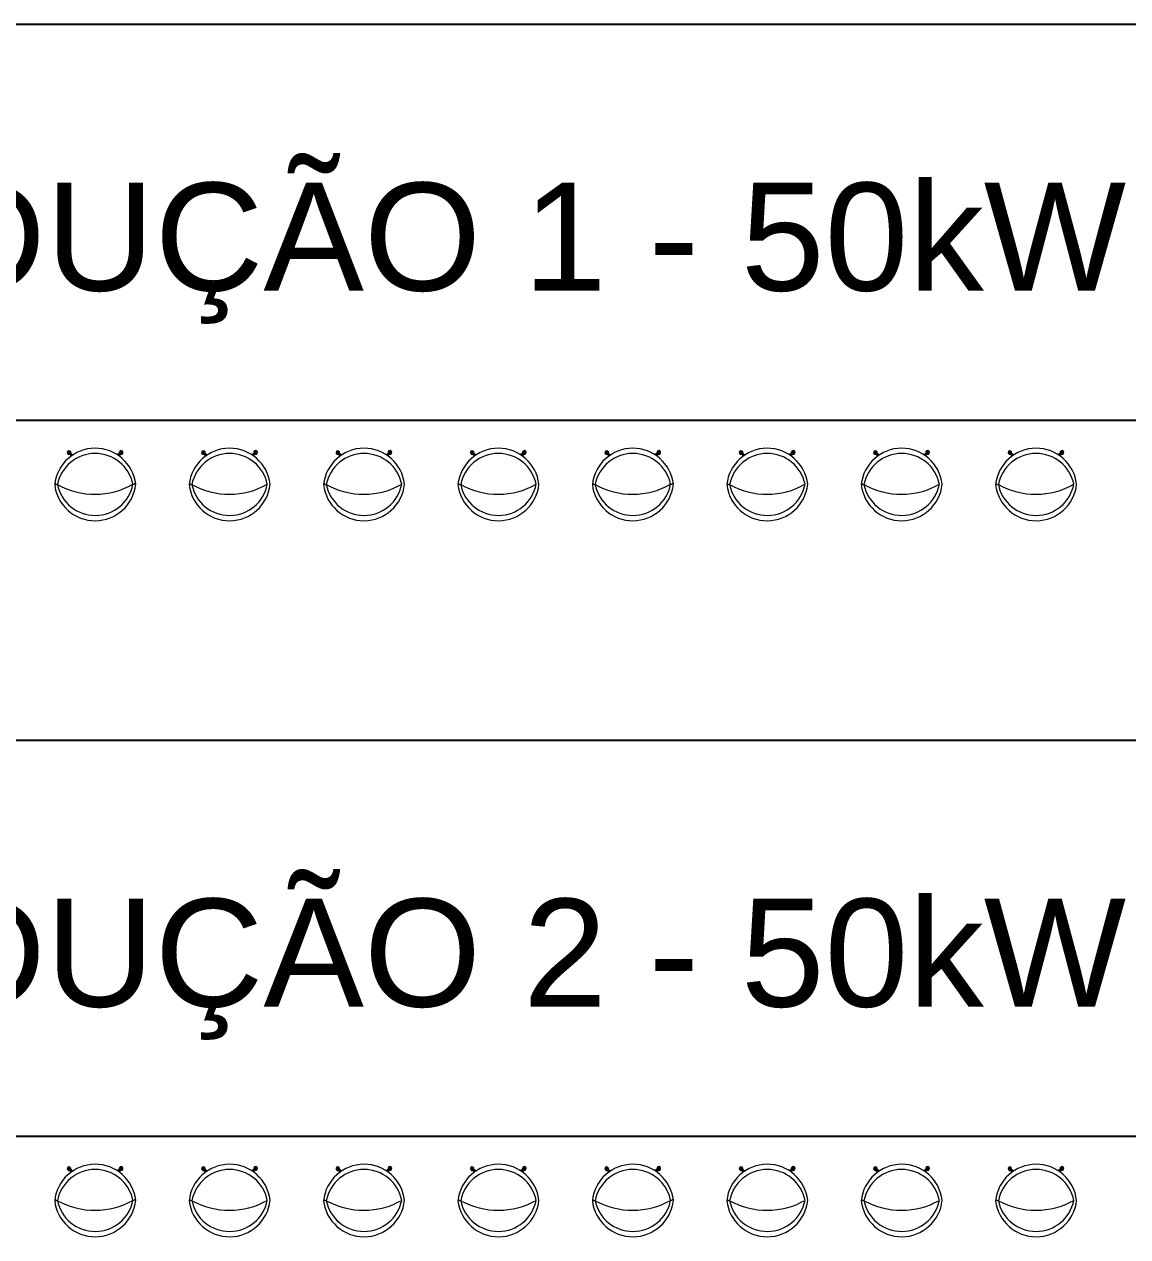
# Model space of a CAD drawing. Header units: metres. Extents: x 257 to 767, y -173 to 1.
# Drawn here: x 326.74 to 331.92, y -105.89 to -100.21 of the extents above; entities that cross this region are included whole.
import ezdxf

# ---------------------------------------------------------------- set-up
doc = ezdxf.new("R2010")
doc.units = ezdxf.units.M
doc.header["$LTSCALE"] = 10
doc.linetypes.add('HIDDEN2', pattern=[4.7625, 3.175, -1.5875])
doc.layers.get('0').update_dxf_attribs({"color": 254})
doc.layers.add('ELETEXTO LUMINÁRIAS', color=254, linetype='Continuous')
doc.layers.add('estofado', color=7, linetype='Continuous', lineweight=25)
doc.styles.add('ARIAL', font='')
doc.styles.get('ARIAL').set_extended_font_data('Arial')

msp = doc.modelspace()

# ---------------------------------------------------------------- hatches: boundary and pattern name
at = {"layer": 'estofado', "linetype": 'ByBlock', "lineweight": 5, "ltscale": 0.2}
h = msp.add_hatch(color=254, dxfattribs=at)
h.dxf.hatch_style = 1
h.set_gradient(color1=(193, 199, 200), one_color=1, tint=1, name='SPHERICAL')
h.paths.add_polyline_path([(326.9507, -102.2142, 0.86376), (326.9467, -102.2182), (326.9518, -102.2246, -4.344732), (326.9571, -102.2193)])
h = msp.add_hatch(color=254, dxfattribs=at)
h.dxf.hatch_style = 1
h.set_gradient(color1=(193, 199, 200), one_color=1, tint=1, name='SPHERICAL')
h.paths.add_polyline_path([(326.9507, -102.2142, 0.86376), (326.9467, -102.2182), (326.9518, -102.2246, -4.344732), (326.9571, -102.2193)])
h = msp.add_hatch(color=254, dxfattribs=at)
h.dxf.hatch_style = 1
h.set_gradient(color1=(193, 199, 200), one_color=1, tint=1)
h.paths.add_polyline_path([(326.9588, -102.2332, -0.013586), (326.9673, -102.2273), (326.9507, -102.2142, 0.86376), (326.9467, -102.2182)])
h = msp.add_hatch(color=254, dxfattribs=at)
h.dxf.hatch_style = 1
h.set_gradient(color1=(193, 199, 200), one_color=1, tint=1)
h.paths.add_polyline_path([(326.9588, -102.2332, -0.013586), (326.9673, -102.2273), (326.9507, -102.2142, 0.86376), (326.9467, -102.2182)])
h = msp.add_hatch(color=254, dxfattribs=at)
h.dxf.hatch_style = 1
h.set_gradient(color1=(193, 199, 200), one_color=1, tint=1)
h.paths.add_polyline_path([(327.1755, -102.2264, -0.013586), (327.1841, -102.2323), (327.196, -102.2171, 0.86376), (327.192, -102.2132)])
h = msp.add_hatch(color=254, dxfattribs=at)
h.dxf.hatch_style = 1
h.set_gradient(color1=(193, 199, 200), one_color=1, tint=1)
h.paths.add_polyline_path([(327.1755, -102.2264, -0.013586), (327.1841, -102.2323), (327.196, -102.2171, 0.86376), (327.192, -102.2132)])
h = msp.add_hatch(color=254, dxfattribs=at)
h.dxf.hatch_style = 1
h.set_gradient(color1=(193, 199, 200), one_color=1, tint=1, name='SPHERICAL')
h.paths.add_polyline_path([(327.1857, -102.2183), (327.192, -102.2132, -0.86376), (327.196, -102.2171), (327.191, -102.2235, 4.344732)])
h = msp.add_hatch(color=254, dxfattribs=at)
h.dxf.hatch_style = 1
h.set_gradient(color1=(193, 199, 200), one_color=1, tint=1, name='SPHERICAL')
h.paths.add_polyline_path([(327.1857, -102.2183), (327.192, -102.2132, -0.86376), (327.196, -102.2171), (327.191, -102.2235, 4.344732)])
h = msp.add_hatch(color=254, dxfattribs=at)
h.dxf.hatch_style = 1
h.set_gradient(color1=(193, 199, 200), one_color=1, tint=1, name='SPHERICAL')
h.paths.add_polyline_path([(327.5814, -102.2142, 0.86376), (327.5774, -102.2182), (327.5825, -102.2246, -4.344732), (327.5878, -102.2193)])
h = msp.add_hatch(color=254, dxfattribs=at)
h.dxf.hatch_style = 1
h.set_gradient(color1=(193, 199, 200), one_color=1, tint=1)
h.paths.add_polyline_path([(327.5894, -102.2332, -0.013586), (327.598, -102.2273), (327.5814, -102.2142, 0.86376), (327.5774, -102.2182)])
h = msp.add_hatch(color=254, dxfattribs=at)
h.dxf.hatch_style = 1
h.set_gradient(color1=(193, 199, 200), one_color=1, tint=1)
h.paths.add_polyline_path([(327.8062, -102.2264, -0.013586), (327.8148, -102.2323), (327.8267, -102.2171, 0.86376), (327.8227, -102.2132)])
h = msp.add_hatch(color=254, dxfattribs=at)
h.dxf.hatch_style = 1
h.set_gradient(color1=(193, 199, 200), one_color=1, tint=1, name='SPHERICAL')
h.paths.add_polyline_path([(327.8163, -102.2183), (327.8227, -102.2132, -0.86376), (327.8267, -102.2171), (327.8217, -102.2235, 4.344732)])
h = msp.add_hatch(color=254, dxfattribs=at)
h.dxf.hatch_style = 1
h.set_gradient(color1=(193, 199, 200), one_color=1, tint=1, name='SPHERICAL')
h.paths.add_polyline_path([(328.212, -102.2142, 0.86376), (328.2081, -102.2182), (328.2132, -102.2246, -4.344732), (328.2185, -102.2193)])
h = msp.add_hatch(color=254, dxfattribs=at)
h.dxf.hatch_style = 1
h.set_gradient(color1=(193, 199, 200), one_color=1, tint=1)
h.paths.add_polyline_path([(328.2201, -102.2332, -0.013586), (328.2287, -102.2273), (328.212, -102.2142, 0.86376), (328.2081, -102.2182)])
h = msp.add_hatch(color=254, dxfattribs=at)
h.dxf.hatch_style = 1
h.set_gradient(color1=(193, 199, 200), one_color=1, tint=1)
h.paths.add_polyline_path([(328.4369, -102.2264, -0.013586), (328.4455, -102.2323), (328.4574, -102.2171, 0.86376), (328.4534, -102.2132)])
h = msp.add_hatch(color=254, dxfattribs=at)
h.dxf.hatch_style = 1
h.set_gradient(color1=(193, 199, 200), one_color=1, tint=1, name='SPHERICAL')
h.paths.add_polyline_path([(328.447, -102.2183), (328.4534, -102.2132, -0.86376), (328.4574, -102.2171), (328.4523, -102.2235, 4.344732)])
h = msp.add_hatch(color=254, dxfattribs=at)
h.dxf.hatch_style = 1
h.set_gradient(color1=(193, 199, 200), one_color=1, tint=1, name='SPHERICAL')
h.paths.add_polyline_path([(328.8427, -102.2142, 0.86376), (328.8388, -102.2182), (328.8439, -102.2246, -4.344732), (328.8491, -102.2193)])
h = msp.add_hatch(color=254, dxfattribs=at)
h.dxf.hatch_style = 1
h.set_gradient(color1=(193, 199, 200), one_color=1, tint=1)
h.paths.add_polyline_path([(328.8508, -102.2332, -0.013586), (328.8593, -102.2273), (328.8427, -102.2142, 0.86376), (328.8388, -102.2182)])
h = msp.add_hatch(color=254, dxfattribs=at)
h.dxf.hatch_style = 1
h.set_gradient(color1=(193, 199, 200), one_color=1, tint=1)
h.paths.add_polyline_path([(329.0676, -102.2264, -0.013586), (329.0762, -102.2323), (329.0881, -102.2171, 0.86376), (329.0841, -102.2132)])
h = msp.add_hatch(color=254, dxfattribs=at)
h.dxf.hatch_style = 1
h.set_gradient(color1=(193, 199, 200), one_color=1, tint=1, name='SPHERICAL')
h.paths.add_polyline_path([(329.0777, -102.2183), (329.0841, -102.2132, -0.86376), (329.0881, -102.2171), (329.083, -102.2235, 4.344732)])
h = msp.add_hatch(color=254, dxfattribs=at)
h.dxf.hatch_style = 1
h.set_gradient(color1=(193, 199, 200), one_color=1, tint=1, name='SPHERICAL')
h.paths.add_polyline_path([(329.4734, -102.2142, 0.86376), (329.4694, -102.2182), (329.4746, -102.2246, -4.344732), (329.4798, -102.2193)])
h = msp.add_hatch(color=254, dxfattribs=at)
h.dxf.hatch_style = 1
h.set_gradient(color1=(193, 199, 200), one_color=1, tint=1)
h.paths.add_polyline_path([(329.4815, -102.2332, -0.013586), (329.49, -102.2273), (329.4734, -102.2142, 0.86376), (329.4694, -102.2182)])
h = msp.add_hatch(color=254, dxfattribs=at)
h.dxf.hatch_style = 1
h.set_gradient(color1=(193, 199, 200), one_color=1, tint=1)
h.paths.add_polyline_path([(329.6983, -102.2264, -0.013586), (329.7068, -102.2323), (329.7188, -102.2171, 0.86376), (329.7148, -102.2132)])
h = msp.add_hatch(color=254, dxfattribs=at)
h.dxf.hatch_style = 1
h.set_gradient(color1=(193, 199, 200), one_color=1, tint=1, name='SPHERICAL')
h.paths.add_polyline_path([(329.7084, -102.2183), (329.7148, -102.2132, -0.86376), (329.7188, -102.2171), (329.7137, -102.2235, 4.344732)])
h = msp.add_hatch(color=254, dxfattribs=at)
h.dxf.hatch_style = 1
h.set_gradient(color1=(193, 199, 200), one_color=1, tint=1, name='SPHERICAL')
h.paths.add_polyline_path([(330.1041, -102.2142, 0.86376), (330.1001, -102.2182), (330.1052, -102.2246, -4.344732), (330.1105, -102.2193)])
h = msp.add_hatch(color=254, dxfattribs=at)
h.dxf.hatch_style = 1
h.set_gradient(color1=(193, 199, 200), one_color=1, tint=1)
h.paths.add_polyline_path([(330.1122, -102.2332, -0.013586), (330.1207, -102.2273), (330.1041, -102.2142, 0.86376), (330.1001, -102.2182)])
h = msp.add_hatch(color=254, dxfattribs=at)
h.dxf.hatch_style = 1
h.set_gradient(color1=(193, 199, 200), one_color=1, tint=1)
h.paths.add_polyline_path([(330.3289, -102.2264, -0.013586), (330.3375, -102.2323), (330.3494, -102.2171, 0.86376), (330.3454, -102.2132)])
h = msp.add_hatch(color=254, dxfattribs=at)
h.dxf.hatch_style = 1
h.set_gradient(color1=(193, 199, 200), one_color=1, tint=1, name='SPHERICAL')
h.paths.add_polyline_path([(330.3391, -102.2183), (330.3454, -102.2132, -0.86376), (330.3494, -102.2171), (330.3444, -102.2235, 4.344732)])
h = msp.add_hatch(color=254, dxfattribs=at)
h.dxf.hatch_style = 1
h.set_gradient(color1=(193, 199, 200), one_color=1, tint=1, name='SPHERICAL')
h.paths.add_polyline_path([(330.7348, -102.2142, 0.86376), (330.7308, -102.2182), (330.7359, -102.2246, -4.344732), (330.7412, -102.2193)])
h = msp.add_hatch(color=254, dxfattribs=at)
h.dxf.hatch_style = 1
h.set_gradient(color1=(193, 199, 200), one_color=1, tint=1)
h.paths.add_polyline_path([(330.7429, -102.2332, -0.013586), (330.7514, -102.2273), (330.7348, -102.2142, 0.86376), (330.7308, -102.2182)])
h = msp.add_hatch(color=254, dxfattribs=at)
h.dxf.hatch_style = 1
h.set_gradient(color1=(193, 199, 200), one_color=1, tint=1)
h.paths.add_polyline_path([(330.9596, -102.2264, -0.013586), (330.9682, -102.2323), (330.9801, -102.2171, 0.86376), (330.9761, -102.2132)])
h = msp.add_hatch(color=254, dxfattribs=at)
h.dxf.hatch_style = 1
h.set_gradient(color1=(193, 199, 200), one_color=1, tint=1, name='SPHERICAL')
h.paths.add_polyline_path([(330.9698, -102.2183), (330.9761, -102.2132, -0.86376), (330.9801, -102.2171), (330.9751, -102.2235, 4.344732)])
h = msp.add_hatch(color=254, dxfattribs=at)
h.dxf.hatch_style = 1
h.set_gradient(color1=(193, 199, 200), one_color=1, tint=1, name='SPHERICAL')
h.paths.add_polyline_path([(331.3655, -102.2142, 0.86376), (331.3615, -102.2182), (331.3666, -102.2246, -4.344732), (331.3719, -102.2193)])
h = msp.add_hatch(color=254, dxfattribs=at)
h.dxf.hatch_style = 1
h.set_gradient(color1=(193, 199, 200), one_color=1, tint=1)
h.paths.add_polyline_path([(331.3735, -102.2332, -0.013586), (331.3821, -102.2273), (331.3655, -102.2142, 0.86376), (331.3615, -102.2182)])
h = msp.add_hatch(color=254, dxfattribs=at)
h.dxf.hatch_style = 1
h.set_gradient(color1=(193, 199, 200), one_color=1, tint=1)
h.paths.add_polyline_path([(331.5903, -102.2264, -0.013586), (331.5989, -102.2323), (331.6108, -102.2171, 0.86376), (331.6068, -102.2132)])
h = msp.add_hatch(color=254, dxfattribs=at)
h.dxf.hatch_style = 1
h.set_gradient(color1=(193, 199, 200), one_color=1, tint=1, name='SPHERICAL')
h.paths.add_polyline_path([(331.6004, -102.2183), (331.6068, -102.2132, -0.86376), (331.6108, -102.2171), (331.6058, -102.2235, 4.344732)])
h = msp.add_hatch(color=254, dxfattribs=at)
h.dxf.hatch_style = 1
h.set_gradient(color1=(193, 199, 200), one_color=1, tint=1, name='SPHERICAL')
h.paths.add_polyline_path([(326.9507, -105.5724, 0.86376), (326.9467, -105.5764), (326.9518, -105.5828, -4.344732), (326.9571, -105.5775)])
h = msp.add_hatch(color=254, dxfattribs=at)
h.dxf.hatch_style = 1
h.set_gradient(color1=(193, 199, 200), one_color=1, tint=1, name='SPHERICAL')
h.paths.add_polyline_path([(326.9507, -105.5724, 0.86376), (326.9467, -105.5764), (326.9518, -105.5828, -4.344732), (326.9571, -105.5775)])
h = msp.add_hatch(color=254, dxfattribs=at)
h.dxf.hatch_style = 1
h.set_gradient(color1=(193, 199, 200), one_color=1, tint=1)
h.paths.add_polyline_path([(326.9588, -105.5914, -0.013586), (326.9673, -105.5855), (326.9507, -105.5724, 0.86376), (326.9467, -105.5764)])
h = msp.add_hatch(color=254, dxfattribs=at)
h.dxf.hatch_style = 1
h.set_gradient(color1=(193, 199, 200), one_color=1, tint=1)
h.paths.add_polyline_path([(326.9588, -105.5914, -0.013586), (326.9673, -105.5855), (326.9507, -105.5724, 0.86376), (326.9467, -105.5764)])
h = msp.add_hatch(color=254, dxfattribs=at)
h.dxf.hatch_style = 1
h.set_gradient(color1=(193, 199, 200), one_color=1, tint=1)
h.paths.add_polyline_path([(327.1755, -105.5846, -0.013586), (327.1841, -105.5905), (327.196, -105.5753, 0.86376), (327.192, -105.5714)])
h = msp.add_hatch(color=254, dxfattribs=at)
h.dxf.hatch_style = 1
h.set_gradient(color1=(193, 199, 200), one_color=1, tint=1)
h.paths.add_polyline_path([(327.1755, -105.5846, -0.013586), (327.1841, -105.5905), (327.196, -105.5753, 0.86376), (327.192, -105.5714)])
h = msp.add_hatch(color=254, dxfattribs=at)
h.dxf.hatch_style = 1
h.set_gradient(color1=(193, 199, 200), one_color=1, tint=1, name='SPHERICAL')
h.paths.add_polyline_path([(327.1857, -105.5765), (327.192, -105.5714, -0.86376), (327.196, -105.5753), (327.191, -105.5817, 4.344732)])
h = msp.add_hatch(color=254, dxfattribs=at)
h.dxf.hatch_style = 1
h.set_gradient(color1=(193, 199, 200), one_color=1, tint=1, name='SPHERICAL')
h.paths.add_polyline_path([(327.1857, -105.5765), (327.192, -105.5714, -0.86376), (327.196, -105.5753), (327.191, -105.5817, 4.344732)])
h = msp.add_hatch(color=254, dxfattribs=at)
h.dxf.hatch_style = 1
h.set_gradient(color1=(193, 199, 200), one_color=1, tint=1, name='SPHERICAL')
h.paths.add_polyline_path([(327.5814, -105.5724, 0.86376), (327.5774, -105.5764), (327.5825, -105.5828, -4.344732), (327.5878, -105.5775)])
h = msp.add_hatch(color=254, dxfattribs=at)
h.dxf.hatch_style = 1
h.set_gradient(color1=(193, 199, 200), one_color=1, tint=1)
h.paths.add_polyline_path([(327.5894, -105.5914, -0.013586), (327.598, -105.5855), (327.5814, -105.5724, 0.86376), (327.5774, -105.5764)])
h = msp.add_hatch(color=254, dxfattribs=at)
h.dxf.hatch_style = 1
h.set_gradient(color1=(193, 199, 200), one_color=1, tint=1)
h.paths.add_polyline_path([(327.8062, -105.5846, -0.013586), (327.8148, -105.5905), (327.8267, -105.5753, 0.86376), (327.8227, -105.5714)])
h = msp.add_hatch(color=254, dxfattribs=at)
h.dxf.hatch_style = 1
h.set_gradient(color1=(193, 199, 200), one_color=1, tint=1, name='SPHERICAL')
h.paths.add_polyline_path([(327.8163, -105.5765), (327.8227, -105.5714, -0.86376), (327.8267, -105.5753), (327.8217, -105.5817, 4.344732)])
h = msp.add_hatch(color=254, dxfattribs=at)
h.dxf.hatch_style = 1
h.set_gradient(color1=(193, 199, 200), one_color=1, tint=1, name='SPHERICAL')
h.paths.add_polyline_path([(328.212, -105.5724, 0.86376), (328.2081, -105.5764), (328.2132, -105.5828, -4.344732), (328.2185, -105.5775)])
h = msp.add_hatch(color=254, dxfattribs=at)
h.dxf.hatch_style = 1
h.set_gradient(color1=(193, 199, 200), one_color=1, tint=1)
h.paths.add_polyline_path([(328.2201, -105.5914, -0.013586), (328.2287, -105.5855), (328.212, -105.5724, 0.86376), (328.2081, -105.5764)])
h = msp.add_hatch(color=254, dxfattribs=at)
h.dxf.hatch_style = 1
h.set_gradient(color1=(193, 199, 200), one_color=1, tint=1)
h.paths.add_polyline_path([(328.4369, -105.5846, -0.013586), (328.4455, -105.5905), (328.4574, -105.5753, 0.86376), (328.4534, -105.5714)])
h = msp.add_hatch(color=254, dxfattribs=at)
h.dxf.hatch_style = 1
h.set_gradient(color1=(193, 199, 200), one_color=1, tint=1, name='SPHERICAL')
h.paths.add_polyline_path([(328.447, -105.5765), (328.4534, -105.5714, -0.86376), (328.4574, -105.5753), (328.4523, -105.5817, 4.344732)])
h = msp.add_hatch(color=254, dxfattribs=at)
h.dxf.hatch_style = 1
h.set_gradient(color1=(193, 199, 200), one_color=1, tint=1, name='SPHERICAL')
h.paths.add_polyline_path([(328.8427, -105.5724, 0.86376), (328.8388, -105.5764), (328.8439, -105.5828, -4.344732), (328.8491, -105.5775)])
h = msp.add_hatch(color=254, dxfattribs=at)
h.dxf.hatch_style = 1
h.set_gradient(color1=(193, 199, 200), one_color=1, tint=1)
h.paths.add_polyline_path([(328.8508, -105.5914, -0.013586), (328.8593, -105.5855), (328.8427, -105.5724, 0.86376), (328.8388, -105.5764)])
h = msp.add_hatch(color=254, dxfattribs=at)
h.dxf.hatch_style = 1
h.set_gradient(color1=(193, 199, 200), one_color=1, tint=1)
h.paths.add_polyline_path([(329.0676, -105.5846, -0.013586), (329.0762, -105.5905), (329.0881, -105.5753, 0.86376), (329.0841, -105.5714)])
h = msp.add_hatch(color=254, dxfattribs=at)
h.dxf.hatch_style = 1
h.set_gradient(color1=(193, 199, 200), one_color=1, tint=1, name='SPHERICAL')
h.paths.add_polyline_path([(329.0777, -105.5765), (329.0841, -105.5714, -0.86376), (329.0881, -105.5753), (329.083, -105.5817, 4.344732)])
h = msp.add_hatch(color=254, dxfattribs=at)
h.dxf.hatch_style = 1
h.set_gradient(color1=(193, 199, 200), one_color=1, tint=1, name='SPHERICAL')
h.paths.add_polyline_path([(329.4734, -105.5724, 0.86376), (329.4694, -105.5764), (329.4746, -105.5828, -4.344732), (329.4798, -105.5775)])
h = msp.add_hatch(color=254, dxfattribs=at)
h.dxf.hatch_style = 1
h.set_gradient(color1=(193, 199, 200), one_color=1, tint=1)
h.paths.add_polyline_path([(329.4815, -105.5914, -0.013586), (329.49, -105.5855), (329.4734, -105.5724, 0.86376), (329.4694, -105.5764)])
h = msp.add_hatch(color=254, dxfattribs=at)
h.dxf.hatch_style = 1
h.set_gradient(color1=(193, 199, 200), one_color=1, tint=1)
h.paths.add_polyline_path([(329.6983, -105.5846, -0.013586), (329.7068, -105.5905), (329.7188, -105.5753, 0.86376), (329.7148, -105.5714)])
h = msp.add_hatch(color=254, dxfattribs=at)
h.dxf.hatch_style = 1
h.set_gradient(color1=(193, 199, 200), one_color=1, tint=1, name='SPHERICAL')
h.paths.add_polyline_path([(329.7084, -105.5765), (329.7148, -105.5714, -0.86376), (329.7188, -105.5753), (329.7137, -105.5817, 4.344732)])
h = msp.add_hatch(color=254, dxfattribs=at)
h.dxf.hatch_style = 1
h.set_gradient(color1=(193, 199, 200), one_color=1, tint=1, name='SPHERICAL')
h.paths.add_polyline_path([(330.1041, -105.5724, 0.86376), (330.1001, -105.5764), (330.1052, -105.5828, -4.344732), (330.1105, -105.5775)])
h = msp.add_hatch(color=254, dxfattribs=at)
h.dxf.hatch_style = 1
h.set_gradient(color1=(193, 199, 200), one_color=1, tint=1)
h.paths.add_polyline_path([(330.1122, -105.5914, -0.013586), (330.1207, -105.5855), (330.1041, -105.5724, 0.86376), (330.1001, -105.5764)])
h = msp.add_hatch(color=254, dxfattribs=at)
h.dxf.hatch_style = 1
h.set_gradient(color1=(193, 199, 200), one_color=1, tint=1)
h.paths.add_polyline_path([(330.3289, -105.5846, -0.013586), (330.3375, -105.5905), (330.3494, -105.5753, 0.86376), (330.3454, -105.5714)])
h = msp.add_hatch(color=254, dxfattribs=at)
h.dxf.hatch_style = 1
h.set_gradient(color1=(193, 199, 200), one_color=1, tint=1, name='SPHERICAL')
h.paths.add_polyline_path([(330.3391, -105.5765), (330.3454, -105.5714, -0.86376), (330.3494, -105.5753), (330.3444, -105.5817, 4.344732)])
h = msp.add_hatch(color=254, dxfattribs=at)
h.dxf.hatch_style = 1
h.set_gradient(color1=(193, 199, 200), one_color=1, tint=1, name='SPHERICAL')
h.paths.add_polyline_path([(330.7348, -105.5724, 0.86376), (330.7308, -105.5764), (330.7359, -105.5828, -4.344732), (330.7412, -105.5775)])
h = msp.add_hatch(color=254, dxfattribs=at)
h.dxf.hatch_style = 1
h.set_gradient(color1=(193, 199, 200), one_color=1, tint=1)
h.paths.add_polyline_path([(330.7429, -105.5914, -0.013586), (330.7514, -105.5855), (330.7348, -105.5724, 0.86376), (330.7308, -105.5764)])
h = msp.add_hatch(color=254, dxfattribs=at)
h.dxf.hatch_style = 1
h.set_gradient(color1=(193, 199, 200), one_color=1, tint=1)
h.paths.add_polyline_path([(330.9596, -105.5846, -0.013586), (330.9682, -105.5905), (330.9801, -105.5753, 0.86376), (330.9761, -105.5714)])
h = msp.add_hatch(color=254, dxfattribs=at)
h.dxf.hatch_style = 1
h.set_gradient(color1=(193, 199, 200), one_color=1, tint=1, name='SPHERICAL')
h.paths.add_polyline_path([(330.9698, -105.5765), (330.9761, -105.5714, -0.86376), (330.9801, -105.5753), (330.9751, -105.5817, 4.344732)])
h = msp.add_hatch(color=254, dxfattribs=at)
h.dxf.hatch_style = 1
h.set_gradient(color1=(193, 199, 200), one_color=1, tint=1, name='SPHERICAL')
h.paths.add_polyline_path([(331.3655, -105.5724, 0.86376), (331.3615, -105.5764), (331.3666, -105.5828, -4.344732), (331.3719, -105.5775)])
h = msp.add_hatch(color=254, dxfattribs=at)
h.dxf.hatch_style = 1
h.set_gradient(color1=(193, 199, 200), one_color=1, tint=1)
h.paths.add_polyline_path([(331.3735, -105.5914, -0.013586), (331.3821, -105.5855), (331.3655, -105.5724, 0.86376), (331.3615, -105.5764)])
h = msp.add_hatch(color=254, dxfattribs=at)
h.dxf.hatch_style = 1
h.set_gradient(color1=(193, 199, 200), one_color=1, tint=1)
h.paths.add_polyline_path([(331.5903, -105.5846, -0.013586), (331.5989, -105.5905), (331.6108, -105.5753, 0.86376), (331.6068, -105.5714)])
h = msp.add_hatch(color=254, dxfattribs=at)
h.dxf.hatch_style = 1
h.set_gradient(color1=(193, 199, 200), one_color=1, tint=1, name='SPHERICAL')
h.paths.add_polyline_path([(331.6004, -105.5765), (331.6068, -105.5714, -0.86376), (331.6108, -105.5753), (331.6058, -105.5817, 4.344732)])

# ---------------------------------------------------------------- linework, layer by layer
at = {"color": 254}
for points in [[(321.1387, -100.2074), (337.0866, -100.2074), (337.0866, -102.0656), (321.1387, -102.0656)], [(321.1387, -103.5656), (337.0866, -103.5656), (337.0866, -105.4238), (321.1387, -105.4238)]]:
    msp.add_lwpolyline(points, close=True, dxfattribs=at)
at = {"layer": 'estofado', "color": 254, "linetype": 'ByBlock', "lineweight": 5, "ltscale": 0.2}
for p, q in [((326.9467, -102.2182), (326.9588, -102.2332)), ((326.9467, -102.2182), (326.9588, -102.2332)), ((326.9507, -102.2142), (326.9673, -102.2273)), ((326.9507, -102.2142), (326.9673, -102.2273)), ((327.192, -102.2132), (327.1755, -102.2264)), ((327.192, -102.2132), (327.1755, -102.2264)), ((327.196, -102.2171), (327.1841, -102.2323)), ((327.196, -102.2171), (327.1841, -102.2323)), ((327.5774, -102.2182), (327.5894, -102.2332)), ((327.5814, -102.2142), (327.598, -102.2273)), ((327.8227, -102.2132), (327.8062, -102.2264)), ((327.8267, -102.2171), (327.8148, -102.2323)), ((328.2081, -102.2182), (328.2201, -102.2332)), ((328.212, -102.2142), (328.2287, -102.2273)), ((328.4534, -102.2132), (328.4369, -102.2264)), ((328.4574, -102.2171), (328.4455, -102.2323)), ((328.8388, -102.2182), (328.8508, -102.2332)), ((328.8427, -102.2142), (328.8593, -102.2273)), ((329.0841, -102.2132), (329.0676, -102.2264)), ((329.0881, -102.2171), (329.0762, -102.2323)), ((329.4694, -102.2182), (329.4815, -102.2332)), ((329.4734, -102.2142), (329.49, -102.2273)), ((329.7148, -102.2132), (329.6983, -102.2264)), ((329.7188, -102.2171), (329.7068, -102.2323)), ((330.1001, -102.2182), (330.1122, -102.2332)), ((330.1041, -102.2142), (330.1207, -102.2273)), ((330.3454, -102.2132), (330.3289, -102.2264)), ((330.3494, -102.2171), (330.3375, -102.2323)), ((330.7308, -102.2182), (330.7429, -102.2332)), ((330.7348, -102.2142), (330.7514, -102.2273)), ((330.9761, -102.2132), (330.9596, -102.2264)), ((330.9801, -102.2171), (330.9682, -102.2323)), ((331.3615, -102.2182), (331.3735, -102.2332)), ((331.3655, -102.2142), (331.3821, -102.2273)), ((331.6068, -102.2132), (331.5903, -102.2264)), ((331.6108, -102.2171), (331.5989, -102.2323)), ((326.9467, -105.5764), (326.9588, -105.5914)), ((326.9467, -105.5764), (326.9588, -105.5914)), ((326.9507, -105.5724), (326.9673, -105.5855)), ((326.9507, -105.5724), (326.9673, -105.5855)), ((327.192, -105.5714), (327.1755, -105.5846)), ((327.192, -105.5714), (327.1755, -105.5846)), ((327.196, -105.5753), (327.1841, -105.5905)), ((327.196, -105.5753), (327.1841, -105.5905)), ((327.5774, -105.5764), (327.5894, -105.5914)), ((327.5814, -105.5724), (327.598, -105.5855)), ((327.8227, -105.5714), (327.8062, -105.5846)), ((327.8267, -105.5753), (327.8148, -105.5905)), ((328.2081, -105.5764), (328.2201, -105.5914)), ((328.212, -105.5724), (328.2287, -105.5855)), ((328.4534, -105.5714), (328.4369, -105.5846)), ((328.4574, -105.5753), (328.4455, -105.5905)), ((328.8388, -105.5764), (328.8508, -105.5914)), ((328.8427, -105.5724), (328.8593, -105.5855)), ((329.0841, -105.5714), (329.0676, -105.5846)), ((329.0881, -105.5753), (329.0762, -105.5905)), ((329.4694, -105.5764), (329.4815, -105.5914)), ((329.4734, -105.5724), (329.49, -105.5855)), ((329.7148, -105.5714), (329.6983, -105.5846)), ((329.7188, -105.5753), (329.7068, -105.5905)), ((330.1001, -105.5764), (330.1122, -105.5914)), ((330.1041, -105.5724), (330.1207, -105.5855)), ((330.3454, -105.5714), (330.3289, -105.5846)), ((330.3494, -105.5753), (330.3375, -105.5905)), ((330.7308, -105.5764), (330.7429, -105.5914)), ((330.7348, -105.5724), (330.7514, -105.5855)), ((330.9761, -105.5714), (330.9596, -105.5846)), ((330.9801, -105.5753), (330.9682, -105.5905)), ((331.3615, -105.5764), (331.3735, -105.5914)), ((331.3655, -105.5724), (331.3821, -105.5855)), ((331.6068, -105.5714), (331.5903, -105.5846)), ((331.6108, -105.5753), (331.5989, -105.5905))]:
    msp.add_line(p, q, dxfattribs=at)
at = {"layer": 'estofado', "color": 254, "lineweight": 13}
for centre, start, end in [((327.0721, -102.3872), 6.6064, 173.8871), ((327.0721, -102.3872), 6.6064, 173.8871), ((327.7028, -102.3872), 6.6064, 173.8871), ((328.3335, -102.3872), 6.6064, 173.8871), ((328.9641, -102.3872), 6.6064, 173.8871), ((329.5948, -102.3872), 6.6064, 173.8871), ((330.2255, -102.3872), 6.6064, 173.8871), ((330.8562, -102.3872), 6.6064, 173.8871), ((331.4869, -102.3872), 6.6064, 173.8871), ((327.0719, -102.3448), 186.6064, 353.8871), ((327.0719, -102.3448), 186.6064, 353.8871), ((327.7026, -102.3448), 186.6064, 353.8871), ((328.3333, -102.3448), 186.6064, 353.8871), ((328.964, -102.3448), 186.6064, 353.8871), ((329.5947, -102.3448), 186.6064, 353.8871), ((330.2253, -102.3448), 186.6064, 353.8871), ((330.856, -102.3448), 186.6064, 353.8871), ((331.4867, -102.3448), 186.6064, 353.8871), ((327.0721, -105.7454), 6.6064, 173.8871), ((327.0721, -105.7454), 6.6064, 173.8871), ((327.7028, -105.7454), 6.6064, 173.8871), ((328.3335, -105.7454), 6.6064, 173.8871), ((328.9641, -105.7454), 6.6064, 173.8871), ((329.5948, -105.7454), 6.6064, 173.8871), ((330.2255, -105.7454), 6.6064, 173.8871), ((330.8562, -105.7454), 6.6064, 173.8871), ((331.4869, -105.7454), 6.6064, 173.8871), ((327.0719, -105.703), 186.6064, 353.8871), ((327.0719, -105.703), 186.6064, 353.8871), ((327.7026, -105.703), 186.6064, 353.8871), ((328.3333, -105.703), 186.6064, 353.8871), ((328.964, -105.703), 186.6064, 353.8871), ((329.5947, -105.703), 186.6064, 353.8871), ((330.2253, -105.703), 186.6064, 353.8871), ((330.856, -105.703), 186.6064, 353.8871), ((331.4867, -105.703), 186.6064, 353.8871)]:
    msp.add_arc(centre, 0.1912, start, end, dxfattribs=at)
at = {"layer": 'estofado', "color": 254, "linetype": 'HIDDEN2', "lineweight": 5, "ltscale": 0.2}
for centre, radius, start, end in [((327.0722, -102.4008), 0.1804, 11.3676, 169.1259), ((327.0722, -102.4008), 0.1804, 11.3676, 169.1259), ((327.7028, -102.4008), 0.1804, 11.3676, 169.1259), ((328.3335, -102.4008), 0.1804, 11.3676, 169.1259), ((328.9642, -102.4008), 0.1804, 11.3676, 169.1259), ((329.5949, -102.4008), 0.1804, 11.3676, 169.1259), ((330.2256, -102.4008), 0.1804, 11.3676, 169.1259), ((330.8563, -102.4008), 0.1804, 11.3676, 169.1259), ((331.4869, -102.4008), 0.1804, 11.3676, 169.1259), ((326.8961, -102.3516), 0.0152, 210.3093, 266.1238), ((326.8961, -102.3516), 0.0152, 210.3093, 266.1238), ((327.2478, -102.3501), 0.0152, 274.3697, 330.1843), ((327.5267, -102.3516), 0.0152, 210.3093, 266.1238), ((328.1574, -102.3516), 0.0152, 210.3093, 266.1238), ((328.7881, -102.3516), 0.0152, 210.3093, 266.1238), ((329.4188, -102.3516), 0.0152, 210.3093, 266.1238), ((329.7706, -102.3501), 0.0152, 274.3697, 330.1843), ((330.0495, -102.3516), 0.0152, 210.3093, 266.1238), ((330.6802, -102.3516), 0.0152, 210.3093, 266.1238), ((331.3108, -102.3516), 0.0152, 210.3093, 266.1238), ((327.0706, -102.0483), 0.3637, 241.1298, 299.3637), ((327.0719, -102.3307), 0.1805, 191.5256, 348.9679), ((327.0706, -102.0483), 0.3637, 241.1298, 299.3637), ((327.0719, -102.3307), 0.1805, 191.5256, 348.9679), ((327.7013, -102.0483), 0.3637, 241.1298, 299.3637), ((327.7025, -102.3307), 0.1805, 191.5256, 348.9679), ((328.332, -102.0483), 0.3637, 241.1298, 299.3637), ((328.3332, -102.3307), 0.1805, 191.5256, 348.9679), ((328.9627, -102.0483), 0.3637, 241.1298, 299.3637), ((328.9639, -102.3307), 0.1805, 191.5256, 348.9679), ((329.5934, -102.0483), 0.3637, 241.1298, 299.3637), ((329.5946, -102.3307), 0.1805, 191.5256, 348.9679), ((330.2241, -102.0483), 0.3637, 241.1298, 299.3637), ((330.2253, -102.3307), 0.1805, 191.5256, 348.9679), ((330.8547, -102.0483), 0.3637, 241.1298, 299.3637), ((330.856, -102.3307), 0.1805, 191.5256, 348.9679), ((331.4854, -102.0483), 0.3637, 241.1298, 299.3637), ((331.4866, -102.3307), 0.1805, 191.5256, 348.9679), ((327.0722, -105.759), 0.1804, 11.3676, 169.1259), ((327.0722, -105.759), 0.1804, 11.3676, 169.1259), ((327.7028, -105.759), 0.1804, 11.3676, 169.1259), ((328.3335, -105.759), 0.1804, 11.3676, 169.1259), ((328.9642, -105.759), 0.1804, 11.3676, 169.1259), ((329.5949, -105.759), 0.1804, 11.3676, 169.1259), ((330.2256, -105.759), 0.1804, 11.3676, 169.1259), ((330.8563, -105.759), 0.1804, 11.3676, 169.1259), ((331.4869, -105.759), 0.1804, 11.3676, 169.1259), ((327.2478, -105.7083), 0.0152, 274.3697, 330.1843), ((329.7706, -105.7083), 0.0152, 274.3697, 330.1843), ((326.8961, -105.7098), 0.0152, 210.3093, 266.1238), ((326.8961, -105.7098), 0.0152, 210.3093, 266.1238), ((327.0706, -105.4065), 0.3637, 241.1298, 299.3637), ((327.0719, -105.6889), 0.1805, 191.5256, 348.9679), ((327.0706, -105.4065), 0.3637, 241.1298, 299.3637), ((327.0719, -105.6889), 0.1805, 191.5256, 348.9679), ((327.5267, -105.7098), 0.0152, 210.3093, 266.1238), ((327.7013, -105.4065), 0.3637, 241.1298, 299.3637), ((327.7025, -105.6889), 0.1805, 191.5256, 348.9679), ((328.1574, -105.7098), 0.0152, 210.3093, 266.1238), ((328.332, -105.4065), 0.3637, 241.1298, 299.3637), ((328.3332, -105.6889), 0.1805, 191.5256, 348.9679), ((328.7881, -105.7098), 0.0152, 210.3093, 266.1238), ((328.9627, -105.4065), 0.3637, 241.1298, 299.3637), ((328.9639, -105.6889), 0.1805, 191.5256, 348.9679), ((329.4188, -105.7098), 0.0152, 210.3093, 266.1238), ((329.5934, -105.4065), 0.3637, 241.1298, 299.3637), ((329.5946, -105.6889), 0.1805, 191.5256, 348.9679), ((330.0495, -105.7098), 0.0152, 210.3093, 266.1238), ((330.2241, -105.4065), 0.3637, 241.1298, 299.3637), ((330.2253, -105.6889), 0.1805, 191.5256, 348.9679), ((330.6802, -105.7098), 0.0152, 210.3093, 266.1238), ((330.8547, -105.4065), 0.3637, 241.1298, 299.3637), ((330.856, -105.6889), 0.1805, 191.5256, 348.9679), ((331.3108, -105.7098), 0.0152, 210.3093, 266.1238), ((331.4854, -105.4065), 0.3637, 241.1298, 299.3637), ((331.4866, -105.6889), 0.1805, 191.5256, 348.9679)]:
    msp.add_arc(centre, radius, start, end, dxfattribs=at)
at = {"layer": 'estofado', "color": 254, "linetype": 'ByBlock', "lineweight": 5, "ltscale": 0.2}
for centre, radius, start, end in [((326.949, -102.2165), 0.00855, 341.1701, 289.3234), ((326.949, -102.2165), 0.00855, 341.1701, 289.3234), ((326.949, -102.2165), 0.00284, 53.6085, 216.8851), ((326.949, -102.2165), 0.00284, 53.6085, 216.8851), ((327.1937, -102.2154), 0.00855, 251.1701, 199.3234), ((327.1937, -102.2154), 0.00855, 251.1701, 199.3234), ((327.1937, -102.2154), 0.00284, 323.6085, 126.8851), ((327.1937, -102.2154), 0.00284, 323.6085, 126.8851), ((327.5797, -102.2165), 0.00855, 341.1701, 289.3234), ((327.5797, -102.2165), 0.00284, 53.6085, 216.8851), ((327.8244, -102.2154), 0.00855, 251.1701, 199.3234), ((327.8244, -102.2154), 0.00284, 323.6085, 126.8851), ((328.2104, -102.2165), 0.00855, 341.1701, 289.3234), ((328.2104, -102.2165), 0.00284, 53.6085, 216.8851), ((328.4551, -102.2154), 0.00855, 251.1701, 199.3234), ((328.4551, -102.2154), 0.00284, 323.6085, 126.8851), ((328.841, -102.2165), 0.00855, 341.1701, 289.3234), ((328.841, -102.2165), 0.00284, 53.6085, 216.8851), ((329.0858, -102.2154), 0.00855, 251.1701, 199.3234), ((329.0858, -102.2154), 0.00284, 323.6085, 126.8851), ((329.4717, -102.2165), 0.00855, 341.1701, 289.3234), ((329.4717, -102.2165), 0.00284, 53.6085, 216.8851), ((329.7165, -102.2154), 0.00855, 251.1701, 199.3234), ((329.7165, -102.2154), 0.00284, 323.6085, 126.8851), ((330.1024, -102.2165), 0.00855, 341.1701, 289.3234), ((330.1024, -102.2165), 0.00284, 53.6085, 216.8851), ((330.3472, -102.2154), 0.00855, 251.1701, 199.3234), ((330.3472, -102.2154), 0.00284, 323.6085, 126.8851), ((330.7331, -102.2165), 0.00855, 341.1701, 289.3234), ((330.7331, -102.2165), 0.00284, 53.6085, 216.8851), ((330.9778, -102.2154), 0.00855, 251.1701, 199.3234), ((330.9778, -102.2154), 0.00284, 323.6085, 126.8851), ((331.3638, -102.2165), 0.00855, 341.1701, 289.3234), ((331.3638, -102.2165), 0.00284, 53.6085, 216.8851), ((331.6085, -102.2154), 0.00855, 251.1701, 199.3234), ((331.6085, -102.2154), 0.00284, 323.6085, 126.8851), ((326.949, -105.5747), 0.00855, 341.1701, 289.3234), ((326.949, -105.5747), 0.00855, 341.1701, 289.3234), ((326.949, -105.5747), 0.00284, 53.6085, 216.8851), ((326.949, -105.5747), 0.00284, 53.6085, 216.8851), ((327.1937, -105.5736), 0.00855, 251.1701, 199.3234), ((327.1937, -105.5736), 0.00855, 251.1701, 199.3234), ((327.1937, -105.5736), 0.00284, 323.6085, 126.8851), ((327.1937, -105.5736), 0.00284, 323.6085, 126.8851), ((327.5797, -105.5747), 0.00855, 341.1701, 289.3234), ((327.5797, -105.5747), 0.00284, 53.6085, 216.8851), ((327.8244, -105.5736), 0.00855, 251.1701, 199.3234), ((327.8244, -105.5736), 0.00284, 323.6085, 126.8851), ((328.2104, -105.5747), 0.00855, 341.1701, 289.3234), ((328.2104, -105.5747), 0.00284, 53.6085, 216.8851), ((328.4551, -105.5736), 0.00855, 251.1701, 199.3234), ((328.4551, -105.5736), 0.00284, 323.6085, 126.8851), ((328.841, -105.5747), 0.00855, 341.1701, 289.3234), ((328.841, -105.5747), 0.00284, 53.6085, 216.8851), ((329.0858, -105.5736), 0.00855, 251.1701, 199.3234), ((329.0858, -105.5736), 0.00284, 323.6085, 126.8851), ((329.4717, -105.5747), 0.00855, 341.1701, 289.3234), ((329.4717, -105.5747), 0.00284, 53.6085, 216.8851), ((329.7165, -105.5736), 0.00855, 251.1701, 199.3234), ((329.7165, -105.5736), 0.00284, 323.6085, 126.8851), ((330.1024, -105.5747), 0.00855, 341.1701, 289.3234), ((330.1024, -105.5747), 0.00284, 53.6085, 216.8851), ((330.3472, -105.5736), 0.00855, 251.1701, 199.3234), ((330.3472, -105.5736), 0.00284, 323.6085, 126.8851), ((330.7331, -105.5747), 0.00855, 341.1701, 289.3234), ((330.7331, -105.5747), 0.00284, 53.6085, 216.8851), ((330.9778, -105.5736), 0.00855, 251.1701, 199.3234), ((330.9778, -105.5736), 0.00284, 323.6085, 126.8851), ((331.3638, -105.5747), 0.00855, 341.1701, 289.3234), ((331.3638, -105.5747), 0.00284, 53.6085, 216.8851), ((331.6085, -105.5736), 0.00855, 251.1701, 199.3234), ((331.6085, -105.5736), 0.00284, 323.6085, 126.8851)]:
    msp.add_arc(centre, radius, start, end, dxfattribs=at)

# ---------------------------------------------------------------- texts
at = {"layer": 'ELETEXTO LUMINÁRIAS', "color": 254, "ltscale": 0.05, "style": 'ARIAL'}
for s, p in [('LINHA DE PRODUÇÃO 1 - 50kW', (321.3388, -101.457)), ('LINHA DE PRODUÇÃO 2 - 50kW', (321.3388, -104.8152))]:
    msp.add_text(s, height=0.50625, rotation=360, dxfattribs=at).set_placement(p)

doc.saveas('drawing.dxf')
